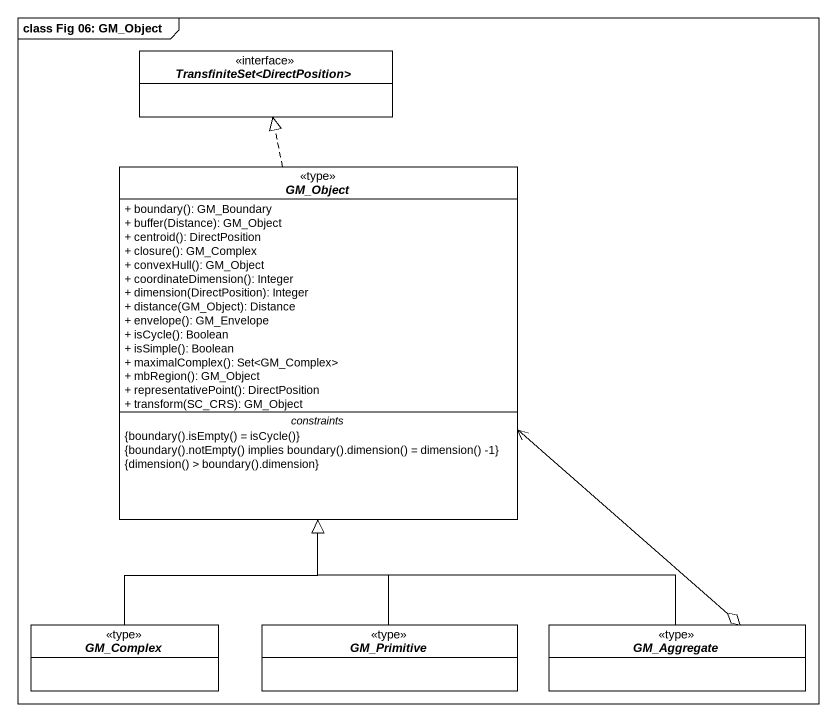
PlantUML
@startuml
mainframe class Fig 06: GM_Object
hide circle
hide empty members
skinparam classAttributeIconSize 0
interface "TransfiniteSet<DirectPosition>" as TransfiniteSet <<interface>>
abstract class GM_Object <<type>> {
  + boundary(): GM_Boundary
  + buffer(Distance): GM_Object
  + centroid(): DirectPosition
  + closure(): GM_Complex
  + convexHull(): GM_Object
  + coordinateDimension(): Integer
  + dimension(DirectPosition): Integer
  + distance(GM_Object): Distance
  + envelope(): GM_Envelope
  + isCycle(): Boolean
  + isSimple(): Boolean
  + maximalComplex(): Set<GM_Complex>
  + mbRegion(): GM_Object
  + representativePoint(): DirectPosition
  + transform(SC_CRS): GM_Object
  -- constraints --
  {field} {boundary().isEmpty() = isCycle()}
  {field} {boundary().notEmpty() implies boundary().dimension() = dimension() -1}
  {field} {dimension() > boundary().dimension}
}
abstract class GM_Complex <<type>>
abstract class GM_Primitive <<type>>
abstract class GM_Aggregate <<type>>
GM_Object .up.|> TransfiniteSet
GM_Complex -up-|> GM_Object
GM_Primitive -up-|> GM_Object
GM_Aggregate -up-|> GM_Object
GM_Aggregate o-up-> GM_Object
@enduml
